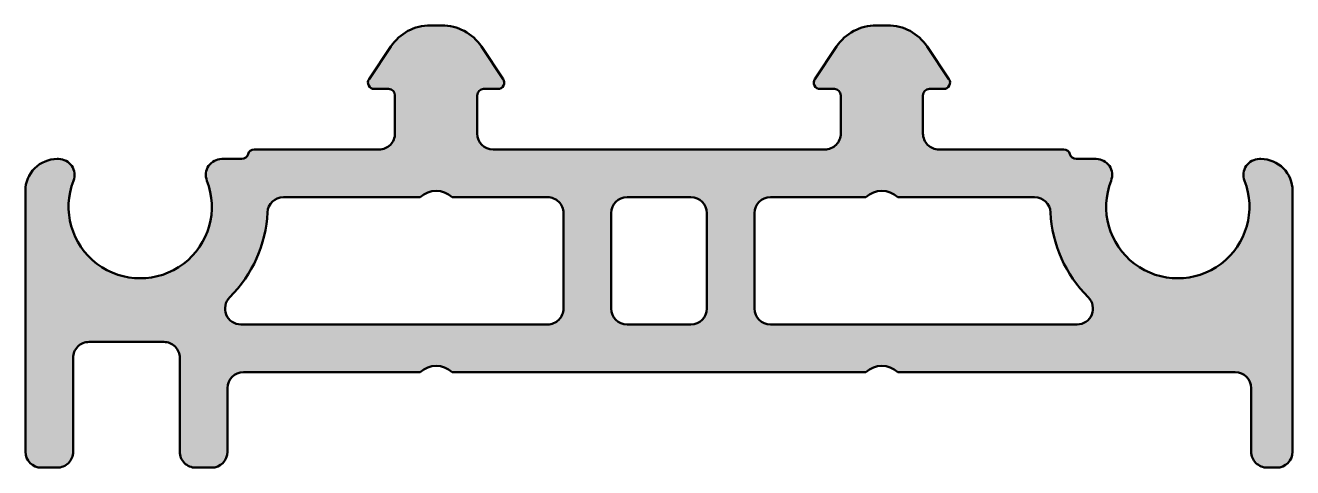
# Model space of a CAD drawing. Extents: x 0 to 39.8, y 0 to 13.9.
import ezdxf

# ---------------------------------------------------------------- set-up
doc = ezdxf.new("R2010")
doc.units = 0
doc.layers.add('0S-Plastic contour', color=254, linetype='Continuous', lineweight=50)
doc.layers.add('0S-Plastic hatch', color=253, linetype='Continuous', lineweight=25)

# ---------------------------------------------------------------- blocks, each defined once
blk = doc.blocks.new('284643__2B6E359B_C51C_4B47_9EEB_EE03028F3C7A_')
at = {"layer": '0S-Plastic hatch'}
h = blk.add_hatch(color=256, dxfattribs=at)
edge = h.paths.add_edge_path()
edge.add_arc((0.999834912340983, 8.700076239487913), 0.9999999999999147, 89.99999999999511, 180)
edge.add_line((-0.0001650876589316, 8.700076239487913), (-0.0001650876590453, 0.5000962012725269))
edge.add_arc((0.4999443465264548, 0.5001182276295744), 0.5001094346705544, 180.0025234822308, 269.9940469182997)
edge.add_line((0.4998923847180343, 8.7956584588e-06), (0.9998319468634485, 5.8305393509e-06))
edge.add_arc((0.9998349123409902, 0.5000058305306343), 0.5000000000000775, 269.9996601813052, 360)
edge.add_line((1.499834912341067, 0.500005830530634), (1.499834912340954, 3.450038092514944))
edge.add_ellipse((1.99983491234084, 3.450038092514773), major_axis=(-0.4999999999998864, 0), ratio=1, start_angle=269.99999999997397, end_angle=360, ccw=False)
edge.add_line((1.999834912341068, 3.95003809251466), (4.348672925595817, 3.950038092514489))
edge.add_ellipse((4.348672925595874, 3.450038092514205), major_axis=(-0.5000000000002843, 0), ratio=1, start_angle=180, end_angle=270.0000000000065, ccw=False)
edge.add_line((4.848672925596158, 3.450038092514205), (4.848672925596158, 0.5000570731127141))
edge.add_arc((5.34867291965634, 0.499980001783646), 0.5000000000001723, 179.9911682762683, 269.9996601813248)
edge.add_line((5.348669954178969, -1.99982077322e-05), (5.849512193048919, -2.29686805824e-05))
edge.add_arc((5.849564043179324, 0.4990116115587569), 0.4990345829329762, 269.9940469182972, 359.9940469182866)
edge.add_line((6.348598623418663, 0.4989597614282601), (6.348981220974362, 2.500122321089918))
edge.add_ellipse((6.848981208754796, 2.500011779910556), major_axis=(-0.4999999999997867, 0), ratio=1, start_angle=270.0009370303412, end_angle=359.9873329138222, ccw=False)
edge.add_line((6.848973031622474, 3.000011779843477), (12.3998378770656, 3.00004572939963))
edge.add_ellipse((12.89983659209147, 2.475020124699101), major_axis=(-0.7250176553841121, 0), ratio=1, start_angle=226.3986500484075, end_angle=313.6013499515925, ccw=False)
edge.add_line((13.39983530711734, 3.00004572939963), (26.39983232595992, 3.00004602195645))
edge.add_ellipse((26.89983215189707, 2.475018943172244), major_axis=(-0.7250194889751967, 0), ratio=1, start_angle=226.398633286144, end_angle=313.6013331893193, ccw=False)
edge.add_line((27.39983228503458, 3.000045729399688), (37.99983651376434, 3.000011779209046))
edge.add_ellipse((37.99983491234101, 2.500011779211664), major_axis=(-0.4999999999999462, 0), ratio=1, start_angle=180, end_angle=269.99981649040416, ccw=False)
edge.add_line((38.49983491234096, 2.500011779211664), (38.49983491234096, 0.5000058305303697))
edge.add_arc((38.99983372615706, 0.5000058305306272), 0.4999988138161058, 180, 270.0003398187136)
edge.add_line((38.99983669162774, 7.0167233155e-06), (39.29977743996406, 8.7956584025e-06))
edge.add_arc((39.29972547815544, 0.5001182276294891), 0.5001094346705254, 270.0059530817236, 359.9974765177692)
edge.add_line((39.7998349123409, 0.5000962012728855), (39.7998349123408, 8.7000762394876))
edge.add_arc((38.79983491234074, 8.700076239487826), 1.000000000000056, 0, 89.99999999999022)
edge.add_line((38.79983491234091, 9.700076239487885), (38.75471163005446, 9.700076239487885))
edge.add_arc((38.7547116300545, 9.200076239487885), 0.5, 90.00000000000487, 201.3245394605067)
edge.add_ellipse((36.19298882994548, 8.200038092514761), major_axis=(-2.249999999999973, 0), ratio=1, start_angle=-21.324539460491906, end_angle=201.3245394604965, ccw=False)
edge.add_arc((33.63126602983629, 9.200076239487762), 0.5000000000001177, 338.6754605394923, 449.9999999999821)
edge.add_line((33.63126602983644, 9.700076239487881), (32.99983491234062, 9.700076239487826))
edge.add_ellipse((32.99983491234456, 9.900076239448534), major_axis=(-0.1999999999607063, 0), ratio=1, start_angle=14.431087944501712, end_angle=89.9999999988703, ccw=False)
edge.add_arc((32.61272815842944, 9.800272727622575), 0.1997654473977673, 14.48316172252344, 90.05207377687825)
edge.add_line((32.61254659985755, 10.00003809251478), (28.69077560234043, 10.00003809251501))
edge.add_ellipse((28.69077560234039, 10.50003809251522), major_axis=(-0.500000000000215, 0), ratio=1, start_angle=-0.00025714324272030353, end_angle=90.00000000000529, ccw=False)
edge.add_line((28.19077560234521, 10.50004033651334), (28.19078098785601, 11.70002373132343))
edge.add_ellipse((28.39078098785395, 11.70002283372598), major_axis=(-0.1999999999999458, 0), ratio=1, start_angle=270.00000000001324, end_angle=359.99974285817467, ccw=False)
edge.add_line((28.3907809878539, 11.90002283372593), (28.84078188545041, 11.90002283372575))
edge.add_arc((28.84078188545055, 12.10002283372598), 0.2000000000002284, 269.9999999999593, 393.7660887836148)
edge.add_line((29.0070446002816, 12.21118357165579), (28.32371205822383, 13.23324159043716))
edge.add_arc((27.07674169699275, 12.399536055964), 1.499999999999983, 33.76608878363967, 89.99758500402966)
edge.add_line((27.07680492143939, 13.89953605463154), (26.89983195476239, 13.89954351397688))
edge.add_line((26.89983195476239, 13.89954351397688), (26.72285898740145, 13.8995360546316))
edge.add_arc((26.72292221184834, 12.39953605596422), 1.499999999999817, 90.00241499597998, 146.2339112163715)
edge.add_line((25.47595185061723, 13.23324159043705), (24.79261930855969, 12.21118357165557))
edge.add_arc((24.95888202339048, 12.1000228337258), 0.1999999999999833, 146.233911216352, 270.0000000000193)
edge.add_line((24.95888202339054, 11.90002283372581), (25.40888292098694, 11.9000228337257))
edge.add_ellipse((25.40888292098706, 11.7000228337257), major_axis=(-0.2000000000000011, 0), ratio=1, start_angle=180.0002571418253, end_angle=270.00000000003564, ccw=False)
edge.add_line((25.60888292098505, 11.70002373132), (25.60888830668719, 10.49999774072751))
edge.add_ellipse((25.10888830669232, 10.49999549673352), major_axis=(-0.4999999999999054, 0), ratio=1, start_angle=89.99953148484451, end_angle=180.0002571418253, ccw=False)
edge.add_line((25.10888421812629, 9.999995496750328), (14.69061306514177, 10.00008068833335))
edge.add_ellipse((14.69061715370766, 10.50008068831654), major_axis=(-0.4999999999999049, 0), ratio=1, start_angle=-0.00025714324272030353, end_angle=89.99953148486082, ccw=False)
edge.add_line((14.19061715371279, 10.50008293231466), (14.19062253922018, 11.7000655093949))
edge.add_ellipse((14.39062253921811, 11.70006461179746), major_axis=(-0.199999999999944, 0), ratio=1, start_angle=270.00000000001273, end_angle=359.99974285817467, ccw=False)
edge.add_line((14.39062253921807, 11.9000646117974), (14.84062343681458, 11.90006461179729))
edge.add_arc((14.84062343681464, 12.10006461179726), 0.1999999999999673, 269.9999999999827, 393.7660887836376)
edge.add_line((15.00688615164543, 12.21122534972699), (14.32355360958788, 13.23328336850847))
edge.add_arc((13.07658324835646, 12.39957783403556), 1.500000000000125, 33.76608878362436, 89.99758500401666)
edge.add_line((13.07664647280344, 13.89957783270324), (12.89967350561701, 13.89958529204841))
edge.add_line((12.89967350561701, 13.89958529204841), (12.72270053876584, 13.89957783270313))
edge.add_arc((12.72276376321257, 12.39957783403542), 1.500000000000147, 90.00241499597365, 146.2339112163647)
edge.add_line((11.47579340198129, 13.23328336850858), (10.79246085992386, 12.21122534972721))
edge.add_arc((10.95872357475478, 12.10006461179756), 0.2000000000000382, 146.2339112164017, 270.0000000000438)
edge.add_line((10.95872357475494, 11.90006461179752), (11.40872447235122, 11.90006461179734))
edge.add_ellipse((11.40872447235143, 11.70006461179732), major_axis=(-0.2000000000000295, 0), ratio=1, start_angle=180.0002571418253, end_angle=270.00000000006, ccw=False)
edge.add_line((11.60872447234944, 11.70006550939161), (11.60872985804772, 10.50004033651413))
edge.add_ellipse((11.10872985805251, 10.50003809252026), major_axis=(-0.500000000000243, 0), ratio=1, start_angle=90.00000000003712, end_angle=180.0002571432427, ccw=False)
edge.add_line((11.10872985805283, 10.00003809252001), (7.187123331419481, 10.00003817499703))
edge.add_arc((7.186941772739626, 9.800272700042083), 0.1997655574605643, 89.94792622084577, 165.5168382752018)
edge.add_ellipse((6.799834912329494, 9.900076239376196), major_axis=(-0.1999999998883101, 0), ratio=1, start_angle=90.00000000340037, end_angle=165.568912057773, ccw=False)
edge.add_line((6.799834912341363, 9.700076239487885), (6.168403794845314, 9.700076239487885))
edge.add_arc((6.168403794845328, 9.200076239487904), 0.4999999999999805, 90.0000000000016, 201.3245394605098)
edge.add_ellipse((3.60668099473634, 8.20003809251479), major_axis=(-2.249999999999958, 0), ratio=1, start_angle=-21.32453946049901, end_angle=201.324539460496, ccw=False)
edge.add_arc((1.044958194627426, 9.200076239487913), 0.4999999999999137, 338.6754605394996, 449.999999999989)
edge.add_line((1.044958194627522, 9.70007623948783), (0.9998349123410685, 9.700076239487826))
edge = h.paths.add_edge_path()
edge.add_ellipse((12.8998379931711, 7.975011267584168), major_axis=(-0.7250193404228673, 0), ratio=1, start_angle=226.3986500484123, end_angle=313.60134995159416, ccw=False)
edge.add_line((13.39983787026133, 8.500038092515013), (16.39983787026133, 8.500038092514956))
edge.add_ellipse((16.39983787026142, 8.000038092514927), major_axis=(-0.5000000000000285, 0), ratio=1, start_angle=180, end_angle=270.0000000000098, ccw=False)
edge.add_line((16.89983787026144, 8.000038092514927), (16.89983787026133, 5.00004572939963))
edge.add_ellipse((16.39983787026136, 5.000045729399658), major_axis=(-0.4999999999999716, 0), ratio=1, start_angle=89.9999999999967, end_angle=180, ccw=False)
edge.add_line((16.39983787026133, 4.500045729399687), (6.770704270021408, 4.50004572939963))
edge.add_ellipse((6.770704270021351, 5.000045729399652), major_axis=(-0.5000000000000222, 0), ratio=1, start_angle=-45.322438349832, end_angle=90.00000000000648, ccw=False)
edge.add_arc((3.606680994736294, 8.199882711725184), 4.000000000000392, 314.6775616501583, 357.4546658710398)
edge.add_ellipse((8.102241276292636, 8.000038385071896), major_axis=(-0.4999999999998799, 0), ratio=1, start_angle=270.00000000001427, end_angle=357.45466587106074, ccw=False)
edge.add_line((8.102241276292514, 8.500038385071775), (12.39983811608081, 8.500038092514956))
edge = h.paths.add_edge_path()
edge.add_ellipse((18.89983787026139, 8.00003809251507), major_axis=(-0.4999999999999432, 0), ratio=1, start_angle=270.0000000000065, end_angle=360, ccw=False)
edge.add_line((18.89983787026133, 8.500038092515013), (20.89983195442053, 8.500038092515013))
edge.add_ellipse((20.8998319544205, 8.000038092514984), major_axis=(-0.5000000000000285, 0), ratio=1, start_angle=180, end_angle=269.99999999999676, ccw=False)
edge.add_line((21.39983195442053, 8.000038092514956), (21.39983195442053, 5.000045729399688))
edge.add_ellipse((20.89983195442053, 5.000045729399688), major_axis=(-0.5, 0), ratio=1, start_angle=90, end_angle=180, ccw=False)
edge.add_line((20.89983195442053, 4.500045729399688), (18.89983787026133, 4.500045729399688))
edge.add_ellipse((18.89983787026139, 5.000045729399631), major_axis=(-0.4999999999999432, 0), ratio=1, start_angle=0, end_angle=89.99999999999312, ccw=False)
edge.add_line((18.39983787026145, 5.000045729399687), (18.39983787026145, 8.00003809251507))
edge = h.paths.add_edge_path()
edge.add_ellipse((26.89983189864728, 7.975011372514154), major_axis=(-0.7250195995201213, 0), ratio=1, start_angle=226.3986500484043, end_angle=313.60134995158916, ccw=False)
edge.add_line((27.39983195442053, 8.50003838507166), (31.69742854838947, 8.500038385071832))
edge.add_ellipse((31.69742854838924, 8.00003838507152), major_axis=(-0.5000000000003127, 0), ratio=1, start_angle=182.5453341289271, end_angle=269.99999999997476, ccw=False)
edge.add_arc((36.1929888299451, 8.199882711724323), 3.999999999999449, 182.545334128955, 225.3224383498356)
edge.add_ellipse((33.02896555466049, 5.000045729399663), major_axis=(-0.5000000000000413, 0), ratio=1, start_angle=90.00000000000978, end_angle=225.3224383498478, ccw=False)
edge.add_line((33.02896555466058, 4.500045729399622), (23.39983195442053, 4.500045729399687))
edge.add_ellipse((23.39983195442062, 5.000045729399658), major_axis=(-0.4999999999999716, 0), ratio=1, start_angle=0, end_angle=89.99999999999022, ccw=False)
edge.add_line((22.89983195442065, 5.000045729399658), (22.89983195442042, 8.000038134308909))
edge.add_ellipse((23.39983195442036, 8.000038134308852), major_axis=(-0.4999999999999432, 0), ratio=1, start_angle=270.0000047892082, end_angle=360, ccw=False)
edge.add_line((23.39983191262664, 8.500038134308793), (26.39983184287408, 8.500038385071717))
at = {"layer": '0S-Plastic contour', "color": 7}
for points in [[(13.07664647280344, 13.89957783270324), (12.89967350561701, 13.89958529204841), (12.72270053876584, 13.89957783270313)], [(27.07680492143939, 13.89953605463154), (26.89983195476239, 13.89954351397688), (26.72285898740145, 13.8995360546316)], [(11.47579340198129, 13.23328336850858), (10.79246085992386, 12.21122534972721)], [(15.00688615164543, 12.21122534972699), (14.32355360958788, 13.23328336850847)], [(25.47595185061723, 13.23324159043705), (24.79261930855969, 12.21118357165557)], [(29.0070446002816, 12.21118357165579), (28.32371205822383, 13.23324159043716)], [(10.95872357475494, 11.90006461179752), (11.40872447235122, 11.90006461179734)], [(11.60872447234944, 11.70006550939161), (11.60872985804772, 10.50004033651413)], [(14.19061715371279, 10.50008293231466), (14.19062253922018, 11.7000655093949)], [(14.39062253921807, 11.9000646117974), (14.84062343681458, 11.90006461179729)], [(24.95888202339054, 11.90002283372581), (25.40888292098694, 11.9000228337257)], [(25.60888292098505, 11.70002373132), (25.60888830668719, 10.49999774072751)], [(28.19077560234521, 10.50004033651334), (28.19078098785601, 11.70002373132343)], [(28.3907809878539, 11.90002283372593), (28.84078188545041, 11.90002283372575)], [(11.10872985805283, 10.00003809252001), (7.187123331419481, 10.00003817499703)], [(25.10888421812629, 9.999995496750328), (14.69061306514177, 10.00008068833335)], [(32.61254659985755, 10.00003809251478), (28.69077560234043, 10.00003809251501)], [(1.044958194627522, 9.70007623948783), (0.9998349123410685, 9.700076239487826)], [(6.799834912341363, 9.700076239487885), (6.168403794845314, 9.700076239487885)], [(33.63126602983644, 9.700076239487881), (32.99983491234062, 9.700076239487826)], [(38.79983491234091, 9.700076239487885), (38.75471163005446, 9.700076239487885)], [(-0.0001650876589316, 8.700076239487913), (-0.0001650876590453, 0.5000962012725269)], [(8.102241276292514, 8.500038385071775), (12.39983811608081, 8.500038092514956)], [(13.39983787026133, 8.500038092515013), (16.39983787026133, 8.500038092514956)], [(18.89983787026133, 8.500038092515013), (20.89983195442053, 8.500038092515013)], [(23.39983191262664, 8.500038134308793), (26.39983184287408, 8.500038385071717)], [(27.39983195442053, 8.50003838507166), (31.69742854838947, 8.500038385071832)], [(39.7998349123409, 0.5000962012728855), (39.7998349123408, 8.7000762394876)], [(16.89983787026144, 8.000038092514927), (16.89983787026133, 5.00004572939963)], [(18.39983787026145, 5.000045729399687), (18.39983787026145, 8.00003809251507)], [(21.39983195442053, 8.000038092514956), (21.39983195442053, 5.000045729399688)], [(22.89983195442065, 5.000045729399658), (22.89983195442042, 8.000038134308909)], [(16.39983787026133, 4.500045729399687), (6.770704270021408, 4.50004572939963)], [(20.89983195442053, 4.500045729399688), (18.89983787026133, 4.500045729399688)], [(33.02896555466058, 4.500045729399622), (23.39983195442053, 4.500045729399687)], [(1.999834912341068, 3.95003809251466), (4.348672925595817, 3.950038092514489)], [(1.499834912341067, 0.500005830530634), (1.499834912340954, 3.450038092514944)], [(4.848672925596158, 3.450038092514205), (4.848672925596158, 0.5000570731127141)], [(6.848973031622474, 3.000011779843477), (12.3998378770656, 3.00004572939963)], [(13.39983530711734, 3.00004572939963), (26.39983232595992, 3.00004602195645)], [(27.39983228503458, 3.000045729399688), (37.99983651376434, 3.000011779209046)], [(6.348598623418663, 0.4989597614282601), (6.348981220974362, 2.500122321089918)], [(38.49983491234096, 2.500011779211664), (38.49983491234096, 0.5000058305303697)], [(0.4998923847180343, 8.7956584588e-06), (0.9998319468634485, 5.8305393509e-06)], [(38.99983669162774, 7.0167233155e-06), (39.29977743996406, 8.7956584025e-06)], [(5.348669954178969, -1.99982077322e-05), (5.849512193048919, -2.29686805824e-05)]]:
    blk.add_lwpolyline(points, dxfattribs=at)
for centre, radius, start, end in [((12.72276376321257, 12.39957783403542), 1.500000000000147, 90.00241499597365, 146.2339112163647), ((13.07658324835646, 12.39957783403556), 1.500000000000125, 33.76608878362436, 89.99758500401666), ((26.72292221184834, 12.39953605596422), 1.499999999999817, 90.00241499597998, 146.2339112163715), ((27.07674169699275, 12.399536055964), 1.499999999999983, 33.76608878363967, 89.99758500402966), ((10.95872357475478, 12.10006461179756), 0.2000000000000382, 146.2339112164017, 270.0000000000438), ((14.84062343681464, 12.10006461179726), 0.1999999999999673, 269.9999999999827, 33.76608878363754), ((24.95888202339048, 12.1000228337258), 0.1999999999999833, 146.233911216352, 270.0000000000193), ((28.84078188545055, 12.10002283372598), 0.2000000000002284, 269.9999999999593, 33.76608878361484), ((7.186941772739626, 9.800272700042083), 0.1997655574605643, 89.94792622084577, 165.5168382752018), ((32.61272815842944, 9.800272727622575), 0.1997654473977673, 14.48316172252344, 90.05207377687825), ((0.999834912340983, 8.700076239487913), 0.9999999999999147, 89.99999999999511, 180), ((1.044958194627426, 9.200076239487913), 0.4999999999999137, 338.6754605394996, 89.999999999989), ((6.168403794845328, 9.200076239487904), 0.4999999999999805, 90.0000000000016, 201.3245394605098), ((33.63126602983629, 9.200076239487762), 0.5000000000001177, 338.6754605394923, 89.99999999998207), ((38.7547116300545, 9.200076239487885), 0.5, 90.00000000000487, 201.3245394605067), ((38.79983491234074, 8.700076239487826), 1.000000000000056, 0, 89.99999999999022), ((3.606680994736294, 8.199882711725184), 4.000000000000392, 314.6775616501583, 357.4546658710398), ((36.1929888299451, 8.199882711724323), 3.999999999999449, 182.545334128955, 225.3224383498356), ((0.4999443465264548, 0.5001182276295744), 0.5001094346705544, 180.0025234822308, 269.9940469182997), ((0.9998349123409902, 0.5000058305306343), 0.5000000000000775, 269.9996601813052, 0), ((5.34867291965634, 0.499980001783646), 0.5000000000001723, 179.9911682762683, 269.9996601813248), ((5.849564043179324, 0.4990116115587569), 0.4990345829329762, 269.9940469182972, 359.9940469182866), ((38.99983372615706, 0.5000058305306272), 0.4999988138161058, 180, 270.0003398187136), ((39.29972547815544, 0.5001182276294891), 0.5001094346705254, 270.0059530817236, 359.9974765177692)]:
    blk.add_arc(centre, radius, start, end, dxfattribs=at)
at = {"layer": '0S-Plastic contour', "color": 7, "extrusion": (0, 0, -1)}
for centre, radius, start, end in [((-11.40872447235143, 11.70006461179732), 0.2000000000000295, 89.99999999993994, 179.9997428581747), ((-14.39062253921811, 11.70006461179746), 0.199999999999944, 0.0002571418253499, 89.99999999998728), ((-25.40888292098706, 11.7000228337257), 0.2000000000000011, 89.99999999996437, 179.9997428581747), ((-28.39078098785395, 11.70002283372598), 0.1999999999999458, 0.0002571418253499, 89.99999999998676), ((-11.10872985805251, 10.50003809252026), 0.500000000000243, 179.9997428567573, 269.9999999999629), ((-14.69061715370766, 10.50008068831654), 0.4999999999999049, 270.0004685151392, 0.0002571432427145), ((-25.10888830669232, 10.49999549673352), 0.4999999999999054, 179.9997428581747, 270.0004685151555), ((-28.69077560234039, 10.50003809251522), 0.500000000000215, 269.9999999999947, 0.0002571432427145), ((-6.799834912329494, 9.900076239376196), 0.1999999998883101, 194.4310879422271, 269.9999999965996), ((-32.99983491234456, 9.900076239448534), 0.1999999999607063, 270.0000000011297, 345.5689120554983), ((-3.60668099473634, 8.20003809251479), 2.249999999999958, 158.675460539504, 21.32453946049899), ((-12.8998379931711, 7.975011267584168), 0.7250193404228673, 46.39865004840584, 133.6013499515877), ((-26.89983189864728, 7.975011372514154), 0.7250195995201213, 46.39865004841085, 133.6013499515957), ((-36.19298882994548, 8.200038092514761), 2.249999999999973, 158.6754605395035, 21.32453946049187), ((-8.102241276292636, 8.000038385071896), 0.4999999999998799, 2.545334128939259, 89.99999999998575), ((-16.39983787026142, 8.000038092514927), 0.5000000000000285, 89.99999999999022, 180), ((-18.89983787026139, 8.00003809251507), 0.4999999999999432, 0, 89.99999999999349), ((-20.8998319544205, 8.000038092514984), 0.5000000000000285, 90.00000000000325, 180), ((-23.39983195442036, 8.000038134308852), 0.4999999999999432, 0, 89.9999952107918), ((-31.69742854838924, 8.00003838507152), 0.5000000000003127, 90.00000000002524, 177.4546658710729), ((-6.770704270021351, 5.000045729399652), 0.5000000000000222, 269.9999999999935, 45.32243834983204), ((-33.02896555466049, 5.000045729399663), 0.5000000000000413, 134.6775616501522, 269.9999999999902), ((-16.39983787026136, 5.000045729399658), 0.4999999999999716, 180, 270.0000000000033), ((-18.89983787026139, 5.000045729399631), 0.4999999999999432, 270.0000000000069, 0), ((-20.89983195442053, 5.000045729399688), 0.5, 180, 270), ((-23.39983195442062, 5.000045729399658), 0.4999999999999716, 270.0000000000098, 0), ((-1.99983491234084, 3.450038092514773), 0.4999999999998864, 0, 90.00000000002605), ((-4.348672925595874, 3.450038092514205), 0.5000000000002843, 89.99999999999349, 180), ((-12.89983659209147, 2.475020124699101), 0.7250176553841121, 46.39865004840752, 133.6013499515925), ((-26.89983215189707, 2.475018943172244), 0.7250194889751967, 46.39866681068073, 133.601366713856), ((-6.848981208754796, 2.500011779910556), 0.4999999999997867, 0.0126670861778195, 89.99906296965878), ((-37.99983491234101, 2.500011779211664), 0.4999999999999462, 90.00018350959583, 180)]:
    blk.add_arc(centre, radius, start, end, dxfattribs=at)
blk = doc.blocks.new('284643__94ABF134_C11B_4832_84BE_70F2310C8B82_')
at = {"layer": '0S-Plastic contour', "color": 7}
blk.add_blockref('284643__2B6E359B_C51C_4B47_9EEB_EE03028F3C7A_', (0, 0), dxfattribs=at)

msp = doc.modelspace()

# ---------------------------------------------------------------- block references
at = {"layer": '0S-Plastic contour', "color": 7}
msp.add_blockref('284643__94ABF134_C11B_4832_84BE_70F2310C8B82_', (0, 0), dxfattribs=at)

doc.saveas('drawing.dxf')
